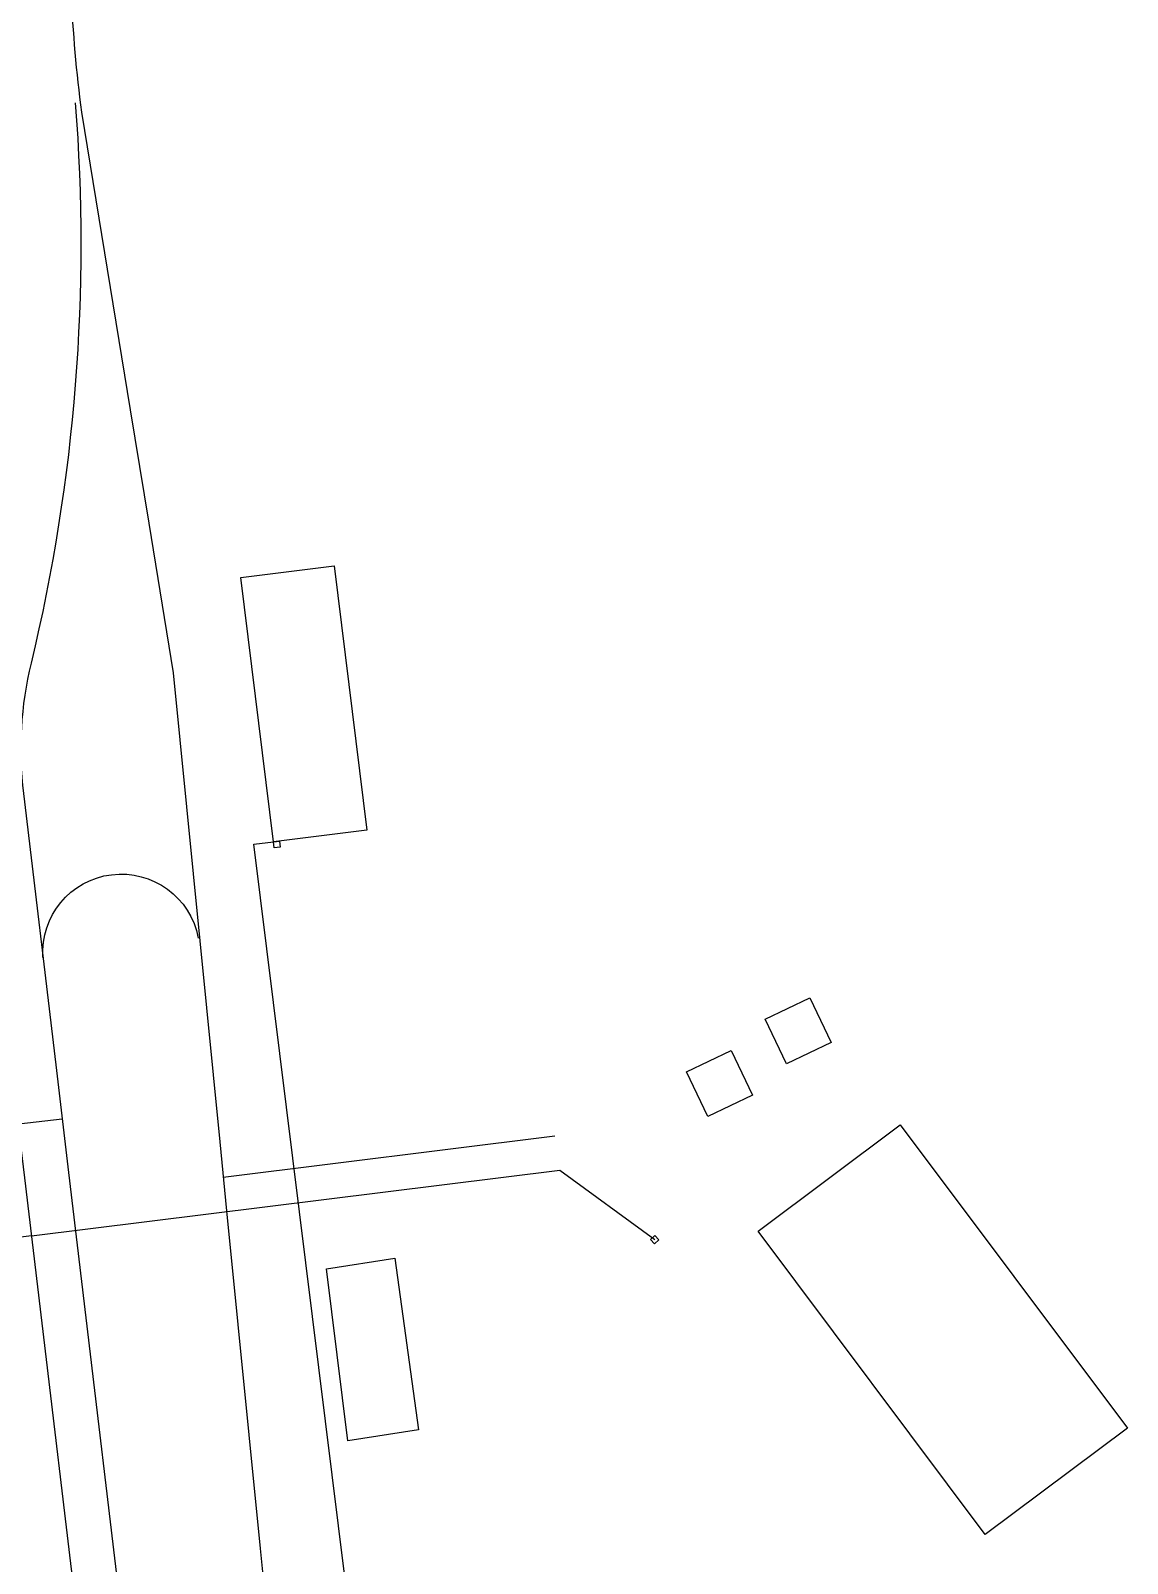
# Model space of a CAD drawing. Header units: millimetres. Extents: x 2242211 to 2245579, y 377443 to 383867.
# Drawn here: x 2243638 to 2244194, y 381580 to 382357 of the extents above; entities that cross this region are included whole.
import ezdxf

# ---------------------------------------------------------------- set-up
doc = ezdxf.new("R2010")
doc.units = ezdxf.units.MM

msp = doc.modelspace()

# ---------------------------------------------------------------- linework, layer by layer
msp.add_lwpolyline([(2242210.75, 383866.84), (2242468.94, 383280.36), (2242575.51, 383048.51), (2242622.09, 382893.42), (2243238.65, 382750.97), (2243608.37, 381999.95), (2243612.21, 381967.72), (2243628.59, 381830.15), (2243635.09, 381775.53), (2243669.33, 381487.95), (2243675.95, 381432.34), (2243712.3, 381126.63), (2243718.52, 381071.48), (2243744.49, 380832.76, 0.150688), (2243783.82, 380750.06, -0.160623), (2243851.29, 380610.91), (2243864.02, 380503.03), (2243872.16, 380434.14), (2243909.45, 380117.85)], format="xyb")
at = {"ltscale": 0.5}
for points in [[(2243669.6, 382719.75), (2243659.4, 382448.56), (2243658.71, 382431.44, 0.02069), (2243658.71, 382376.39, 0.022924), (2243664.02, 382315.63), (2243688.64, 382164.84), (2243698.03, 382107.37), (2243710.43, 382031.47), (2243734.04, 381793.72), (2243737.51, 381758.71), (2243754.5, 381587.7), (2243755.68, 381575.84), (2243776.61, 381365.04), (2243782.56, 381318.04), (2243793.17, 381234.11), (2243807.2, 381123.25), (2243842.85, 380841.48), (2243875.94, 380603.09), (2243887.19, 380506.24), (2243895.2, 380437.33), (2243909.74, 380312.26), (2243932.44, 380116.91)], [(2243660.85, 382320.34, -0.07883), (2243638.44, 382036.4, 0.089632), (2243634.55, 381970.38), (2243650.93, 381832.81), (2243657.44, 381778.19), (2243691.67, 381490.61), (2243698.29, 381435), (2243734.65, 381129.22), (2243740.88, 381073.96), (2243766.83, 380835.38, 0.162509), (2243800.2, 380765.49, -0.160395), (2243873.6, 380613.81)], [(2243644.45, 381887.22, -0.940875), (2243723.15, 381897.06, -0.9388)]]:
    msp.add_lwpolyline(points, format="xyb", dxfattribs=at)
at = {"color": 6}
for points in [[(2243761.28, 381945.8), (2243744.64, 382079.77), (2243792, 382085.65), (2243808.64, 381951.68)], [(2243798.98, 381642.15), (2243788.16, 381729.3), (2243822.71, 381734.72), (2243834.79, 381647.77)]]:
    msp.add_lwpolyline(points, close=True, dxfattribs=at)
msp.add_lwpolyline([(2243837.73, 381359.61), (2243823.99, 381359.61), (2243751.35, 381944.57), (2243761.28, 381945.8)])
msp.add_lwpolyline([(2243764.62, 381943.19), (2243761.64, 381942.83), (2243761.28, 381945.8), (2243764.26, 381946.17)], close=True)
at = {"color": 165, "true_color": 0x5e67af}
for points in [[(2244032.95, 381866.69), (2244043.78, 381844.15), (2244021.24, 381833.33), (2244010.42, 381855.86)], [(2243993.08, 381840.01), (2244003.91, 381817.48), (2243981.37, 381806.65), (2243970.54, 381829.19)], [(2244078.79, 381802.39), (2244193.86, 381648.69), (2244121.81, 381594.75), (2244006.74, 381748.45)]]:
    msp.add_lwpolyline(points, close=True, dxfattribs=at)
at = {"ltscale": 0.5}
for points in [[(2243545.7, 381792.98), (2243654.2, 381805.34)], [(2243735.81, 381775.91), (2243903.77, 381796.77)]]:
    msp.add_lwpolyline(points, dxfattribs=at)
at = {"color": 2}
for points in [[(2243638.59, 381746.12), (2243906.41, 381779.38), (2243954.4, 381744.19)], [(2243638.59, 381746.12), (2243618.58, 381743.64)]]:
    msp.add_lwpolyline(points, dxfattribs=at)
msp.add_lwpolyline([(2243956.52, 381744.13), (2243954.34, 381742.07), (2243952.28, 381744.25), (2243954.46, 381746.31)], close=True, dxfattribs=at)

doc.saveas('drawing.dxf')
